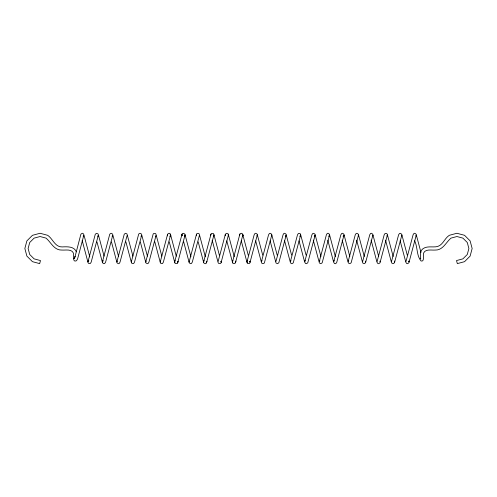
<?xml version="1.0" encoding="UTF-8"?>
<svg xmlns="http://www.w3.org/2000/svg" width="497" height="497" viewBox="0 0 497 497"><rect width="100%" height="100%" fill="white"/><g stroke="black" fill="none" stroke-linecap="round" stroke-linejoin="round"><path stroke-width="0.75" d="M181.622 235.733L181.815 234.975M182.057 235.758L182.045 234.124L182.629 233.528L183.443 233.298L184.865 234.075L190.923 256.8M184.685 236.46L185.095 234.87L177.64 262.944L177.044 263.516L175.429 263.453L174.838 262.845L169.278 241.921M203.994 260.471L203.571 262.081L211.008 234.099L211.598 233.491L213.182 233.466L213.76 234.056L219.351 255.104M198.191 241.884L203.776 262.907L205.137 263.745L205.926 263.528L206.932 261.292M239.473 235.665L239.672 234.895M239.684 234.851L239.896 234.037L241.275 233.255L242.648 234.118L248.22 255.085M242.443 236.541L242.859 234.944L235.441 262.857L234.037 263.702L232.646 262.932L226.787 240.877M127.064 235.634L120.007 262.167L119.15 263.559L118.354 263.739L117.037 262.845L111.477 241.921M182.045 234.124L174.627 262.031L175.056 260.453M199.316 235.727L192.308 262.087L191.463 263.485L190.649 263.702L189.27 262.901L183.691 241.909M206.503 262.925L213.958 234.87L213.53 236.479M218.183 261.267L225.414 234.087L226.831 233.298L228.235 234.106L228.452 234.907L221.01 262.913L220.426 263.497L218.81 263.472L218.208 262.876L212.169 240.206M232.646 262.932L232.434 262.13L239.896 234.037M275.99 261.347L283.041 234.814L283.868 233.435L284.663 233.255L286.017 234.149L291.577 255.067M362.667 261.416L369.756 234.746L370.638 233.404L371.445 233.261L372.756 234.211L378.683 256.502M377.13 261.379L384.2 234.777L385.138 233.422L386.728 233.547L387.244 234.186L393.177 256.508M391.53 261.397L398.619 234.739L399.557 233.441L400.389 233.304L401.719 234.242L407.236 254.998M406.006 261.447L413.113 234.708L414.026 233.385L414.833 233.261L416.126 234.249L420.965 252.445M210.566 235.733L211.008 234.099M232.434 262.13L232.863 260.527M235.441 262.857L235.876 261.242M177.64 262.944L177.646 261.329M177.864 262.087L178.075 261.335M228.229 235.708L228.452 234.907M160.45 261.223L160.22 262.043L167.632 234.13L169.005 233.255L169.8 233.447L170.819 235.646M189.32 261.285L189.077 262.093L196.526 234.068L197.092 233.472L198.682 233.478L199.272 234.087L205.323 256.794M257.073 235.727L257.316 234.907L249.879 262.894L249.314 263.509L247.736 263.534L246.711 261.304M131.512 261.198L131.276 261.994L138.675 234.155L139.247 233.547L140.048 233.298L141.496 234.044L147.398 256.117M271.567 235.74L271.803 234.944L264.379 262.882L263.814 263.478L262.199 263.491L261.584 262.907L255.694 240.89M117.118 261.192L116.863 262.006L124.262 234.168L125.611 233.261L127.008 233.994L132.923 256.148M145.981 261.254L145.727 262.056L153.151 234.099L153.71 233.491L155.294 233.466L155.903 234.056L161.798 256.11M372.651 235.851L372.918 235.056L365.55 262.764L364.208 263.702L362.767 263.025L362.499 262.242L356.622 240.113M358.231 235.802L358.511 235.019L351.124 262.814L349.795 263.696L348.969 263.528L348.043 262.18L342.191 240.144M415.983 235.882L416.269 235.093L408.919 262.727L407.602 263.696L406.776 263.578L405.856 262.279L400.153 240.803M387.076 235.82L387.374 235.019L379.988 262.795L378.702 263.739L377.9 263.584L376.993 262.223L371.116 240.107M401.57 235.833L401.862 235.062L394.494 262.776L393.183 263.69L391.704 263L391.4 262.217L385.529 240.126M420.76 258.266L420.3 259.043C420.704 255.433 419.381 251.01 423.046 248.655C427.389 245.617 432.844 247.686 437.671 246.493C443.131 244.661 444.598 238.293 449.313 235.305L456.923 233.267L464.54 235.305L470.112 240.877L472.15 248.494L470.112 256.104L464.54 261.677L457.333 263.609L456.513 260.565L462.906 258.856L467.286 254.476L468.888 248.494L467.286 242.511L462.906 238.131L456.923 236.529L450.941 238.131C445.89 242.443 442.902 250.389 435.043 250.072C431.39 250.333 425.289 248.748 423.506 253.215C423.245 255.694 424.071 258.62 422.748 260.832L421.127 261.062C416.411 255.756 417.741 246.997 414.647 240.79M334.332 260.708L333.798 261.347L340.849 234.814L341.756 233.441L342.563 233.261L343.874 234.155L349.82 256.527M83.179 236.249L83.726 235.597L77.787 258.16L77.19 259.745L75.923 261.043L74.295 260.863C72.897 258.67 73.749 255.7 73.481 253.209C71.698 248.742 65.61 250.333 61.957 250.066C54.098 250.389 51.11 242.443 46.059 238.131L40.077 236.529L34.094 238.131L29.714 242.511L28.112 248.494L29.714 254.476L34.094 258.856L40.481 260.571L39.667 263.609L32.46 261.677L26.888 256.104L24.85 248.494L26.888 240.883L32.46 235.311L40.077 233.267L47.687 235.311C52.881 238.796 54.869 247.084 62.187 246.922C66.996 246.692 74.221 246.214 76.296 251.799M112.098 236.286L112.639 235.665L105.6 262.161L104.693 263.516L103.867 263.696L102.531 262.832L96.977 241.946M348.732 260.745L348.192 261.366L355.262 234.777L356.175 233.453L357.001 233.304L358.349 234.205L364.27 256.489M291.012 260.689L290.459 261.316L297.492 234.851L298.368 233.46L299.958 233.503L300.505 234.118L306.071 255.067M319.894 260.751L319.329 261.385L326.399 234.777L327.25 233.416L328.051 233.255L329.387 234.18L335.326 256.527M97.66 236.23L98.22 235.609L91.144 262.223L90.268 263.547L88.659 263.416L88.099 262.776L82.173 240.486M155.424 236.305L155.977 235.696L148.957 262.124L148.075 263.503L147.261 263.702L145.901 262.863L140.334 241.927M305.413 260.72L304.854 261.329L311.905 234.814L312.787 233.472L313.613 233.304L314.98 234.174L320.919 256.514M247.686 260.67L247.121 261.285L254.135 234.888L254.98 233.472L255.781 233.261L257.129 234.087L262.708 255.085M169.825 236.286L170.396 235.665L163.364 262.136L162.538 263.547L160.966 263.497L160.407 262.876L154.834 241.902M140.98 236.249L141.558 235.64L134.501 262.186L133.656 263.534L132.04 263.435L131.469 262.814L125.921 241.94M262.087 260.701L261.521 261.298L268.548 234.851L269.399 233.491L270.219 233.298L271.611 234.143L277.164 255.054M285.39 236.361L286.216 234.982L278.811 262.826L277.432 263.702L276.015 262.963L270.126 240.859M299.79 236.342L300.666 234.944L293.249 262.863L291.919 263.745L290.521 262.969L284.619 240.852M328.71 236.379L329.567 235.019L322.18 262.795L320.82 263.702L319.391 262.994L313.278 240.132M343.11 236.355L344.017 234.982L336.618 262.826L335.307 263.739L334.512 263.572L333.636 262.186L327.772 240.126M103.283 260.658L102.37 262.018L109.781 234.137L111.098 233.261L112.527 234.025L112.8 234.832L118.46 256.129M314.272 236.323L315.16 234.982L307.755 262.845L306.407 263.696L305.58 263.509L304.686 262.143L299.039 240.871M88.801 260.627L87.926 261.956L95.3 234.186L96.66 233.304L98.12 234.012L98.387 234.795L104.059 256.135M74.662 258.055L74.028 258.583L75.103 256.558L74.892 257.191L80.893 234.199L82.222 233.261L83.024 233.41L83.894 234.764L89.771 256.874M394.32 261.173L394.624 261.962L394.407 261.136M408.789 261.118L409.068 261.9L408.851 261.074M181.84 234.926L182.07 235.721M379.913 261.13L380.13 261.95M365.5 261.111L365.717 261.938M241.281 240.871L247.152 262.938M228.235 234.106L234.261 256.775M170.384 234.025L176.261 256.129M177.634 261.31L177.858 262.149M174.416 261.229L174.838 262.845M242.648 234.118L243.076 235.752M221.215 262.112L220.985 261.298L221.215 262.112M196.563 235.708L196.334 234.888L196.551 235.721M250.072 262.062L249.848 261.236L250.072 262.062M167.651 235.777L167.427 234.963L167.651 235.789M225.408 235.69L225.191 234.888L225.414 235.721M235.665 262.049L235.441 261.217L235.665 262.049"/></g></svg>
